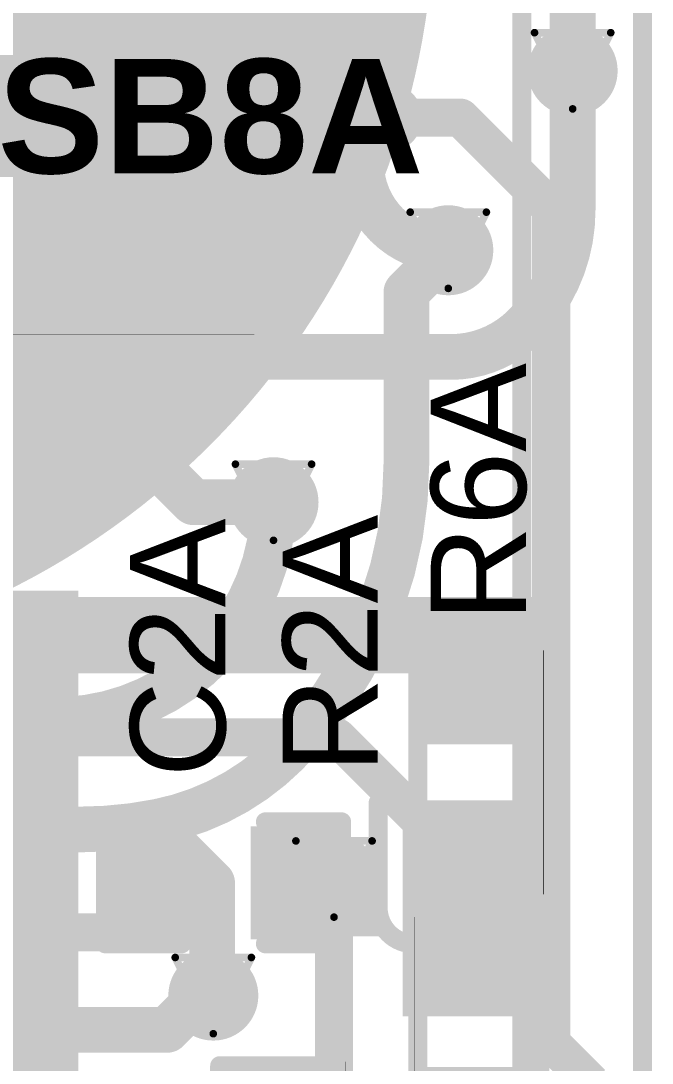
# Model space of a CAD drawing. Header units: inches. Extents: x -4.2 to 12.6, y -6.1 to 3.
# Drawn here: x -3.3711 to -3.2054, y -4.7641 to -4.4906 of the extents above; entities that cross this region are included whole.
import ezdxf

# ---------------------------------------------------------------- set-up
doc = ezdxf.new("R2010")
doc.units = ezdxf.units.IN
doc.header["$MEASUREMENT"] = 0
for name, color, linetype in [('Board Outline', 216, 'Continuous'), ('Bottom Layer', 5, 'Continuous'), ('Bottom Overlay', 54, 'Continuous'), ('Bottom Paste', 16, 'Continuous'), ('Drill Drawing', 1, 'Continuous'), ('Flex_Ribbon Bottom Coverlay', 6, 'Continuous'), ('Flex_Ribbon Top Overlay', 2, 'Continuous'), ('Top Layer', 1, 'Continuous'), ('Top Paste', 8, 'Continuous'), ('Top Solder', 216, 'Continuous'), ('Via Holes', 16, 'Continuous')]:
    doc.layers.add(name, color=color, linetype=linetype)
doc.styles.add('Arial', font='', dxfattribs={"height": 0.2})
doc.styles.add('Arial_Bold', font='', dxfattribs={"height": 0.2})
doc.styles.get('Arial').set_extended_font_data('Arial')
doc.styles.get('Arial_Bold').set_extended_font_data('Arial', bold=True)

# ---------------------------------------------------------------- blocks, each defined once
blk = doc.blocks.new('_EMG________B_2')
at = {"layer": 'Bottom Layer'}
h = blk.add_hatch(color=5, dxfattribs=at)
edge = h.paths.add_edge_path()
edge.add_arc((-1.1e-06, 0.3931962), 0.1968504, 0, 360)
at = {"layer": 'Bottom Paste'}
h = blk.add_hatch(color=16, dxfattribs=at)
edge = h.paths.add_edge_path()
edge.add_arc((-1.1e-06, 0.3931962), 0.1968504, 0, 360)
at = {"layer": 'Flex_Ribbon Bottom Coverlay'}
h = blk.add_hatch(color=6, dxfattribs=at)
edge = h.paths.add_edge_path()
edge.add_arc((-1.1e-06, 0.3931962), 0.2008504, 0, 360)
h = blk.add_hatch(color=6, dxfattribs=at)
edge = h.paths.add_edge_path()
edge.add_arc((-1.1e-06, 0.3931962), 0.2008504, 0, 360)
at = {"layer": 'Bottom Overlay'}
blk.add_lwpolyline([(0.2237505, -0.4317177, 0.005, 0.005, 0), (0.2237505, 0.4317242, 0.005, 0.005, 0)], format="xyseb", dxfattribs=at)
blk = doc.blocks.new('14_TSSOP_3')
at = {"layer": 'Flex_Ribbon Top Overlay'}
blk.add_hatch(color=2, dxfattribs=at).paths.add_polyline_path([(-0.084, 0.068), (-0.073, 0.068), (-0.073, 0.086), (-0.084, 0.086)])
at = {"layer": 'Top Layer'}
for points in [[(-0.1299212, 0.08562995), (-0.0885826, 0.08562995), (-0.0885826, 0.06791345), (-0.1299212, 0.06791345)], [(0.0885827, 0.08562995), (0.1299213, 0.08562995), (0.1299213, 0.06791345), (0.0885827, 0.06791345)], [(-0.1299212, 0.06003935), (-0.0885826, 0.06003935), (-0.0885826, 0.04232285), (-0.1299212, 0.04232285)], [(0.0885827, 0.06003945), (0.1299213, 0.06003945), (0.1299213, 0.04232295), (0.0885827, 0.04232295)], [(-0.1299212, 0.03444885), (-0.0885826, 0.03444885), (-0.0885826, 0.01673235), (-0.1299212, 0.01673235)], [(0.0885827, 0.03444885), (0.1299213, 0.03444885), (0.1299213, 0.01673235), (0.0885827, 0.01673235)], [(-0.1299212, 0.00885825), (-0.0885826, 0.00885825), (-0.0885826, -0.00885825), (-0.1299212, -0.00885825)], [(0.0885827, 0.00885835), (0.1299213, 0.00885835), (0.1299213, -0.00885815), (0.0885827, -0.00885815)], [(-0.1299212, -0.01673225), (-0.0885826, -0.01673225), (-0.0885826, -0.03444875), (-0.1299212, -0.03444875)], [(0.0885827, -0.01673225), (0.1299213, -0.01673225), (0.1299213, -0.03444875), (0.0885827, -0.03444875)], [(-0.1299212, -0.04232285), (-0.0885826, -0.04232285), (-0.0885826, -0.06003935), (-0.1299212, -0.06003935)], [(0.0885827, -0.04232275), (0.1299213, -0.04232275), (0.1299213, -0.06003925), (0.0885827, -0.06003925)], [(-0.1299212, -0.06791335), (-0.0885826, -0.06791335), (-0.0885826, -0.08562985), (-0.1299212, -0.08562985)], [(0.0885827, -0.06791335), (0.1299213, -0.06791335), (0.1299213, -0.08562985), (0.0885827, -0.08562985)]]:
    blk.add_hatch(color=1, dxfattribs=at).paths.add_polyline_path(points)
at = {"layer": 'Top Paste'}
for points in [[(-0.1299212, 0.08562995), (-0.0885826, 0.08562995), (-0.0885826, 0.06791345), (-0.1299212, 0.06791345)], [(0.0885827, 0.08562995), (0.1299213, 0.08562995), (0.1299213, 0.06791345), (0.0885827, 0.06791345)], [(-0.1299212, 0.06003935), (-0.0885826, 0.06003935), (-0.0885826, 0.04232285), (-0.1299212, 0.04232285)], [(0.0885827, 0.06003945), (0.1299213, 0.06003945), (0.1299213, 0.04232295), (0.0885827, 0.04232295)], [(-0.1299212, 0.03444885), (-0.0885826, 0.03444885), (-0.0885826, 0.01673235), (-0.1299212, 0.01673235)], [(0.0885827, 0.03444885), (0.1299213, 0.03444885), (0.1299213, 0.01673235), (0.0885827, 0.01673235)], [(-0.1299212, 0.00885825), (-0.0885826, 0.00885825), (-0.0885826, -0.00885825), (-0.1299212, -0.00885825)], [(0.0885827, 0.00885835), (0.1299213, 0.00885835), (0.1299213, -0.00885815), (0.0885827, -0.00885815)], [(-0.1299212, -0.01673225), (-0.0885826, -0.01673225), (-0.0885826, -0.03444875), (-0.1299212, -0.03444875)], [(0.0885827, -0.01673225), (0.1299213, -0.01673225), (0.1299213, -0.03444875), (0.0885827, -0.03444875)], [(-0.1299212, -0.04232285), (-0.0885826, -0.04232285), (-0.0885826, -0.06003935), (-0.1299212, -0.06003935)], [(0.0885827, -0.04232275), (0.1299213, -0.04232275), (0.1299213, -0.06003925), (0.0885827, -0.06003925)], [(-0.1299212, -0.06791335), (-0.0885826, -0.06791335), (-0.0885826, -0.08562985), (-0.1299212, -0.08562985)], [(0.0885827, -0.06791335), (0.1299213, -0.06791335), (0.1299213, -0.08562985), (0.0885827, -0.08562985)]]:
    blk.add_hatch(color=8, dxfattribs=at).paths.add_polyline_path(points)
at = {"layer": 'Top Solder'}
for points in [[(-0.1339212, 0.08962995), (-0.0845826, 0.08962995), (-0.0845826, 0.06391345), (-0.1339212, 0.06391345)], [(-0.1339212, 0.08962995), (-0.0845826, 0.08962995), (-0.0845826, 0.06391345), (-0.1339212, 0.06391345)], [(0.0845827, 0.08962995), (0.1339213, 0.08962995), (0.1339213, 0.06391345), (0.0845827, 0.06391345)], [(0.0845827, 0.08962995), (0.1339213, 0.08962995), (0.1339213, 0.06391345), (0.0845827, 0.06391345)], [(-0.1339212, 0.06403935), (-0.0845826, 0.06403935), (-0.0845826, 0.03832285), (-0.1339212, 0.03832285)], [(-0.1339212, 0.06403935), (-0.0845826, 0.06403935), (-0.0845826, 0.03832285), (-0.1339212, 0.03832285)], [(0.0845827, 0.06403945), (0.1339213, 0.06403945), (0.1339213, 0.03832295), (0.0845827, 0.03832295)], [(0.0845827, 0.06403945), (0.1339213, 0.06403945), (0.1339213, 0.03832295), (0.0845827, 0.03832295)], [(-0.1339212, 0.03844885), (-0.0845826, 0.03844885), (-0.0845826, 0.01273235), (-0.1339212, 0.01273235)], [(-0.1339212, 0.03844885), (-0.0845826, 0.03844885), (-0.0845826, 0.01273235), (-0.1339212, 0.01273235)], [(0.0845827, 0.03844885), (0.1339213, 0.03844885), (0.1339213, 0.01273235), (0.0845827, 0.01273235)], [(0.0845827, 0.03844885), (0.1339213, 0.03844885), (0.1339213, 0.01273235), (0.0845827, 0.01273235)], [(-0.1339212, 0.01285825), (-0.0845826, 0.01285825), (-0.0845826, -0.01285825), (-0.1339212, -0.01285825)], [(-0.1339212, 0.01285825), (-0.0845826, 0.01285825), (-0.0845826, -0.01285825), (-0.1339212, -0.01285825)], [(0.0845827, 0.01285835), (0.1339213, 0.01285835), (0.1339213, -0.01285815), (0.0845827, -0.01285815)], [(0.0845827, 0.01285835), (0.1339213, 0.01285835), (0.1339213, -0.01285815), (0.0845827, -0.01285815)], [(-0.1339212, -0.01273225), (-0.0845826, -0.01273225), (-0.0845826, -0.03844875), (-0.1339212, -0.03844875)], [(-0.1339212, -0.01273225), (-0.0845826, -0.01273225), (-0.0845826, -0.03844875), (-0.1339212, -0.03844875)], [(0.0845827, -0.01273225), (0.1339213, -0.01273225), (0.1339213, -0.03844875), (0.0845827, -0.03844875)], [(0.0845827, -0.01273225), (0.1339213, -0.01273225), (0.1339213, -0.03844875), (0.0845827, -0.03844875)], [(-0.1339212, -0.03832285), (-0.0845826, -0.03832285), (-0.0845826, -0.06403935), (-0.1339212, -0.06403935)], [(-0.1339212, -0.03832285), (-0.0845826, -0.03832285), (-0.0845826, -0.06403935), (-0.1339212, -0.06403935)], [(0.0845827, -0.03832275), (0.1339213, -0.03832275), (0.1339213, -0.06403925), (0.0845827, -0.06403925)], [(0.0845827, -0.03832275), (0.1339213, -0.03832275), (0.1339213, -0.06403925), (0.0845827, -0.06403925)], [(-0.1339212, -0.06391335), (-0.0845826, -0.06391335), (-0.0845826, -0.08962985), (-0.1339212, -0.08962985)], [(-0.1339212, -0.06391335), (-0.0845826, -0.06391335), (-0.0845826, -0.08962985), (-0.1339212, -0.08962985)], [(0.0845827, -0.06391335), (0.1339213, -0.06391335), (0.1339213, -0.08962985), (0.0845827, -0.08962985)], [(0.0845827, -0.06391335), (0.1339213, -0.06391335), (0.1339213, -0.08962985), (0.0845827, -0.08962985)]]:
    blk.add_hatch(color=216, dxfattribs=at).paths.add_polyline_path(points)
at = {"layer": 'Flex_Ribbon Top Overlay'}
for points in [[(0.0900001, 0.1, 0.005, 0.005, 0), (-0.09, 0.1, 0.005, 0.005, 0)], [(-0.09, 0.1, 0.005, 0.005, 0), (-0.09, 0.092, 0.005, 0.005, 0)], [(0.0900001, 0.1, 0.005, 0.005, 0), (0.0900001, 0.092, 0.005, 0.005, 0)], [(-0.136, 0.077, 0.007874, 0.007874, 0), (-0.141, 0.082, 0.007874, 0.007874, 0)], [(-0.141, 0.082, 0.007874, 0.007874, 0), (-0.141, 0.072, 0.007874, 0.007874, 0)], [(-0.136, 0.077, 0.007874, 0.007874, 0), (-0.141, 0.072, 0.007874, 0.007874, 0)], [(-0.09, -0.0919999, 0.005, 0.005, 0), (-0.09, -0.0999999, 0.005, 0.005, 0)], [(0.0900001, -0.0919999, 0.005, 0.005, 0), (0.0900001, -0.0999999, 0.005, 0.005, 0)], [(0.0900001, -0.0999999, 0.005, 0.005, 0), (-0.09, -0.0999999, 0.005, 0.005, 0)]]:
    blk.add_lwpolyline(points, format="xyseb", dxfattribs=at)
for points in [[(-0.09125, 0.1, 0.0025, 0.0025, 1), (-0.08875, 0.1, 0.0025, 0.0025, 1)], [(-0.09125, 0.1, 0.0025, 0.0025, 1), (-0.08875, 0.1, 0.0025, 0.0025, 1)], [(0.0887501, 0.1, 0.0025, 0.0025, 1), (0.0912501, 0.1, 0.0025, 0.0025, 1)], [(0.0887501, 0.1, 0.0025, 0.0025, 1), (0.0912501, 0.1, 0.0025, 0.0025, 1)], [(-0.09125, 0.092, 0.0025, 0.0025, 1), (-0.08875, 0.092, 0.0025, 0.0025, 1)], [(0.0887501, 0.092, 0.0025, 0.0025, 1), (0.0912501, 0.092, 0.0025, 0.0025, 1)], [(-0.1429685, 0.082, 0.003937, 0.003937, 1), (-0.1390315, 0.082, 0.003937, 0.003937, 1)], [(-0.1429685, 0.082, 0.003937, 0.003937, 1), (-0.1390315, 0.082, 0.003937, 0.003937, 1)], [(-0.1379685, 0.077, 0.003937, 0.003937, 1), (-0.1340315, 0.077, 0.003937, 0.003937, 1)], [(-0.1379685, 0.077, 0.003937, 0.003937, 1), (-0.1340315, 0.077, 0.003937, 0.003937, 1)], [(-0.1429685, 0.072, 0.003937, 0.003937, 1), (-0.1390315, 0.072, 0.003937, 0.003937, 1)], [(-0.1429685, 0.072, 0.003937, 0.003937, 1), (-0.1390315, 0.072, 0.003937, 0.003937, 1)], [(-0.09125, -0.0919999, 0.0025, 0.0025, 1), (-0.08875, -0.0919999, 0.0025, 0.0025, 1)], [(0.0887501, -0.0919999, 0.0025, 0.0025, 1), (0.0912501, -0.0919999, 0.0025, 0.0025, 1)], [(-0.09125, -0.0999999, 0.0025, 0.0025, 1), (-0.08875, -0.0999999, 0.0025, 0.0025, 1)], [(-0.09125, -0.0999999, 0.0025, 0.0025, 1), (-0.08875, -0.0999999, 0.0025, 0.0025, 1)], [(0.0887501, -0.0999999, 0.0025, 0.0025, 1), (0.0912501, -0.0999999, 0.0025, 0.0025, 1)], [(0.0887501, -0.0999999, 0.0025, 0.0025, 1), (0.0912501, -0.0999999, 0.0025, 0.0025, 1)]]:
    blk.add_lwpolyline(points, format="xyseb", close=True, dxfattribs=at)
blk = doc.blocks.new('S______B______0402_5')
at = {"layer": 'Top Layer'}
for points in [[(-0.0275, -0.0125), (-0.0275, 0.0125), (-0.009499999999999998, 0.0125), (-0.009500000000000001, -0.0125)], [(0.009499999999999998, -0.0125), (0.009500000000000001, 0.0125), (0.0275, 0.0125), (0.0275, -0.0125)]]:
    blk.add_hatch(color=1, dxfattribs=at).paths.add_polyline_path(points)
at = {"layer": 'Top Paste'}
for points in [[(-0.0275, -0.0125), (-0.0275, 0.0125), (-0.009499999999999998, 0.0125), (-0.009500000000000001, -0.0125)], [(0.009499999999999998, -0.0125), (0.009500000000000001, 0.0125), (0.0275, 0.0125), (0.0275, -0.0125)]]:
    blk.add_hatch(color=8, dxfattribs=at).paths.add_polyline_path(points)
at = {"layer": 'Top Solder'}
for points in [[(-0.0296654, -0.0146654), (-0.0296654, 0.0146654), (-0.007334599999999998, 0.0146654), (-0.007334600000000002, -0.0146654)], [(-0.0296654, -0.0146654), (-0.0296654, 0.0146654), (-0.007334599999999998, 0.0146654), (-0.007334600000000002, -0.0146654)], [(0.007334599999999998, -0.0146654), (0.007334600000000002, 0.0146654), (0.0296654, 0.0146654), (0.0296654, -0.0146654)], [(0.007334599999999998, -0.0146654), (0.007334600000000002, 0.0146654), (0.0296654, 0.0146654), (0.0296654, -0.0146654)]]:
    blk.add_hatch(color=216, dxfattribs=at).paths.add_polyline_path(points)
at = {"layer": 'Flex_Ribbon Top Overlay'}
for points in [[(-0.031, 0.016, 0.005, 0.005, 0), (0.031, 0.016, 0.005, 0.005, 0)], [(-0.031, -0.016, 0.005, 0.005, 0), (-0.031, 0.016, 0.005, 0.005, 0)], [(0.031, -0.016, 0.005, 0.005, 0), (0.031, 0.016, 0.005, 0.005, 0)], [(-0.031, -0.016, 0.005, 0.005, 0), (0.031, -0.016, 0.005, 0.005, 0)], [(-0.032, -0.017, 0.000127, 0.000127, 0), (0.032, -0.017, 0.000127, 0.000127, 0)]]:
    blk.add_lwpolyline(points, format="xyseb", dxfattribs=at)
for points in [[(-0.03225, 0.016, 0.0025, 0.0025, 1), (-0.02975, 0.016, 0.0025, 0.0025, 1)], [(-0.03225, 0.016, 0.0025, 0.0025, 1), (-0.02975, 0.016, 0.0025, 0.0025, 1)], [(0.02975, 0.016, 0.0025, 0.0025, 1), (0.03225, 0.016, 0.0025, 0.0025, 1)], [(0.02975, 0.016, 0.0025, 0.0025, 1), (0.03225, 0.016, 0.0025, 0.0025, 1)], [(-0.03225, -0.016, 0.0025, 0.0025, 1), (-0.02975, -0.016, 0.0025, 0.0025, 1)], [(-0.03225, -0.016, 0.0025, 0.0025, 1), (-0.02975, -0.016, 0.0025, 0.0025, 1)], [(0.02975, -0.016, 0.0025, 0.0025, 1), (0.03225, -0.016, 0.0025, 0.0025, 1)], [(0.02975, -0.016, 0.0025, 0.0025, 1), (0.03225, -0.016, 0.0025, 0.0025, 1)], [(-0.0320317, -0.017, 6.35e-05, 6.35e-05, 1), (-0.0319683, -0.017, 6.35e-05, 6.35e-05, 1)], [(0.0319683, -0.017, 6.35e-05, 6.35e-05, 1), (0.0320317, -0.017, 6.35e-05, 6.35e-05, 1)]]:
    blk.add_lwpolyline(points, format="xyseb", close=True, dxfattribs=at)
blk = doc.blocks.new('R___0402_18')
at = {"layer": 'Top Layer'}
for points in [[(-0.0275, -0.0125), (-0.0275, 0.0125), (-0.009499999999999998, 0.0125), (-0.009500000000000001, -0.0125)], [(0.009499999999999998, -0.0125), (0.009500000000000001, 0.0125), (0.0275, 0.0125), (0.0275, -0.0125)]]:
    blk.add_hatch(color=1, dxfattribs=at).paths.add_polyline_path(points)
at = {"layer": 'Top Paste'}
for points in [[(-0.0275, -0.0125), (-0.0275, 0.0125), (-0.009499999999999998, 0.0125), (-0.009500000000000001, -0.0125)], [(0.009499999999999998, -0.0125), (0.009500000000000001, 0.0125), (0.0275, 0.0125), (0.0275, -0.0125)]]:
    blk.add_hatch(color=8, dxfattribs=at).paths.add_polyline_path(points)
at = {"layer": 'Top Solder'}
for points in [[(-0.0296654, -0.0146654), (-0.0296654, 0.0146654), (-0.007334599999999998, 0.0146654), (-0.007334600000000002, -0.0146654)], [(-0.0296654, -0.0146654), (-0.0296654, 0.0146654), (-0.007334599999999998, 0.0146654), (-0.007334600000000002, -0.0146654)], [(0.007334599999999998, -0.0146654), (0.007334600000000002, 0.0146654), (0.0296654, 0.0146654), (0.0296654, -0.0146654)], [(0.007334599999999998, -0.0146654), (0.007334600000000002, 0.0146654), (0.0296654, 0.0146654), (0.0296654, -0.0146654)]]:
    blk.add_hatch(color=216, dxfattribs=at).paths.add_polyline_path(points)
at = {"layer": 'Flex_Ribbon Top Overlay'}
for points in [[(-0.031, 0.016, 0.005, 0.005, 0), (0.031, 0.016, 0.005, 0.005, 0)], [(-0.031, 0.016, 0.005, 0.005, 0), (-0.031, -0.016, 0.005, 0.005, 0)], [(0.031, 0.016, 0.005, 0.005, 0), (0.031, -0.016, 0.005, 0.005, 0)], [(-0.031, -0.016, 0.005, 0.005, 0), (0.031, -0.016, 0.005, 0.005, 0)], [(-0.032, -0.017, 0.000127, 0.000127, 0), (0.032, -0.017, 0.000127, 0.000127, 0)]]:
    blk.add_lwpolyline(points, format="xyseb", dxfattribs=at)
for points in [[(-0.03225, 0.016, 0.0025, 0.0025, 1), (-0.02975, 0.016, 0.0025, 0.0025, 1)], [(-0.03225, 0.016, 0.0025, 0.0025, 1), (-0.02975, 0.016, 0.0025, 0.0025, 1)], [(0.02975, 0.016, 0.0025, 0.0025, 1), (0.03225, 0.016, 0.0025, 0.0025, 1)], [(0.02975, 0.016, 0.0025, 0.0025, 1), (0.03225, 0.016, 0.0025, 0.0025, 1)], [(-0.03225, -0.016, 0.0025, 0.0025, 1), (-0.02975, -0.016, 0.0025, 0.0025, 1)], [(-0.03225, -0.016, 0.0025, 0.0025, 1), (-0.02975, -0.016, 0.0025, 0.0025, 1)], [(0.02975, -0.016, 0.0025, 0.0025, 1), (0.03225, -0.016, 0.0025, 0.0025, 1)], [(0.02975, -0.016, 0.0025, 0.0025, 1), (0.03225, -0.016, 0.0025, 0.0025, 1)], [(-0.0320317, -0.017, 6.35e-05, 6.35e-05, 1), (-0.0319683, -0.017, 6.35e-05, 6.35e-05, 1)], [(0.0319683, -0.017, 6.35e-05, 6.35e-05, 1), (0.0320317, -0.017, 6.35e-05, 6.35e-05, 1)]]:
    blk.add_lwpolyline(points, format="xyseb", close=True, dxfattribs=at)
blk = doc.blocks.new('R___0402_21')
at = {"layer": 'Top Layer'}
for points in [[(-0.0275, -0.0125), (-0.0275, 0.0125), (-0.009499999999999998, 0.0125), (-0.009500000000000001, -0.0125)], [(0.009499999999999998, -0.0125), (0.009500000000000001, 0.0125), (0.0275, 0.0125), (0.0275, -0.0125)]]:
    blk.add_hatch(color=1, dxfattribs=at).paths.add_polyline_path(points)
at = {"layer": 'Top Paste'}
for points in [[(-0.0275, -0.0125), (-0.0275, 0.0125), (-0.009499999999999998, 0.0125), (-0.009500000000000001, -0.0125)], [(0.009499999999999998, -0.0125), (0.009500000000000001, 0.0125), (0.0275, 0.0125), (0.0275, -0.0125)]]:
    blk.add_hatch(color=8, dxfattribs=at).paths.add_polyline_path(points)
at = {"layer": 'Top Solder'}
for points in [[(-0.0296654, -0.0146654), (-0.0296654, 0.0146654), (-0.007334599999999998, 0.0146654), (-0.007334600000000002, -0.0146654)], [(-0.0296654, -0.0146654), (-0.0296654, 0.0146654), (-0.007334599999999998, 0.0146654), (-0.007334600000000002, -0.0146654)], [(0.007334599999999998, -0.0146654), (0.007334600000000002, 0.0146654), (0.0296654, 0.0146654), (0.0296654, -0.0146654)], [(0.007334599999999998, -0.0146654), (0.007334600000000002, 0.0146654), (0.0296654, 0.0146654), (0.0296654, -0.0146654)]]:
    blk.add_hatch(color=216, dxfattribs=at).paths.add_polyline_path(points)
at = {"layer": 'Flex_Ribbon Top Overlay'}
for points in [[(-0.031, 0.016, 0.005, 0.005, 0), (0.031, 0.016, 0.005, 0.005, 0)], [(-0.031, 0.016, 0.005, 0.005, 0), (-0.031, -0.016, 0.005, 0.005, 0)], [(0.031, 0.016, 0.005, 0.005, 0), (0.031, -0.016, 0.005, 0.005, 0)], [(-0.031, -0.016, 0.005, 0.005, 0), (0.031, -0.016, 0.005, 0.005, 0)], [(-0.032, -0.017, 0.000127, 0.000127, 0), (0.032, -0.017, 0.000127, 0.000127, 0)]]:
    blk.add_lwpolyline(points, format="xyseb", dxfattribs=at)
for points in [[(-0.03225, 0.016, 0.0025, 0.0025, 1), (-0.02975, 0.016, 0.0025, 0.0025, 1)], [(-0.03225, 0.016, 0.0025, 0.0025, 1), (-0.02975, 0.016, 0.0025, 0.0025, 1)], [(0.02975, 0.016, 0.0025, 0.0025, 1), (0.03225, 0.016, 0.0025, 0.0025, 1)], [(0.02975, 0.016, 0.0025, 0.0025, 1), (0.03225, 0.016, 0.0025, 0.0025, 1)], [(-0.03225, -0.016, 0.0025, 0.0025, 1), (-0.02975, -0.016, 0.0025, 0.0025, 1)], [(-0.03225, -0.016, 0.0025, 0.0025, 1), (-0.02975, -0.016, 0.0025, 0.0025, 1)], [(0.02975, -0.016, 0.0025, 0.0025, 1), (0.03225, -0.016, 0.0025, 0.0025, 1)], [(0.02975, -0.016, 0.0025, 0.0025, 1), (0.03225, -0.016, 0.0025, 0.0025, 1)], [(-0.0320317, -0.017, 6.35e-05, 6.35e-05, 1), (-0.0319683, -0.017, 6.35e-05, 6.35e-05, 1)], [(0.0319683, -0.017, 6.35e-05, 6.35e-05, 1), (0.0320317, -0.017, 6.35e-05, 6.35e-05, 1)]]:
    blk.add_lwpolyline(points, format="xyseb", close=True, dxfattribs=at)
blk = doc.blocks.new('R___0402_22')
at = {"layer": 'Top Layer'}
for points in [[(-0.0275, -0.0125), (-0.0275, 0.0125), (-0.009500000000000003, 0.0125), (-0.009499999999999996, -0.0125)], [(0.009500000000000003, -0.0125), (0.009499999999999996, 0.0125), (0.0275, 0.0125), (0.0275, -0.0125)]]:
    blk.add_hatch(color=1, dxfattribs=at).paths.add_polyline_path(points)
at = {"layer": 'Top Paste'}
for points in [[(-0.0275, -0.0125), (-0.0275, 0.0125), (-0.009500000000000003, 0.0125), (-0.009499999999999996, -0.0125)], [(0.009500000000000003, -0.0125), (0.009499999999999996, 0.0125), (0.0275, 0.0125), (0.0275, -0.0125)]]:
    blk.add_hatch(color=8, dxfattribs=at).paths.add_polyline_path(points)
at = {"layer": 'Top Solder'}
for points in [[(-0.0296654, -0.0146654), (-0.0296654, 0.0146654), (-0.007334600000000003, 0.0146654), (-0.007334599999999997, -0.0146654)], [(-0.0296654, -0.0146654), (-0.0296654, 0.0146654), (-0.007334600000000003, 0.0146654), (-0.007334599999999997, -0.0146654)], [(0.007334600000000003, -0.0146654), (0.007334599999999997, 0.0146654), (0.0296654, 0.0146654), (0.0296654, -0.0146654)], [(0.007334600000000003, -0.0146654), (0.007334599999999997, 0.0146654), (0.0296654, 0.0146654), (0.0296654, -0.0146654)]]:
    blk.add_hatch(color=216, dxfattribs=at).paths.add_polyline_path(points)
at = {"layer": 'Flex_Ribbon Top Overlay'}
for points in [[(0.031, 0.016, 0.005, 0.005, 0), (-0.031, 0.016, 0.005, 0.005, 0)], [(-0.031, -0.016, 0.005, 0.005, 0), (-0.031, 0.016, 0.005, 0.005, 0)], [(0.031, -0.016, 0.005, 0.005, 0), (0.031, 0.016, 0.005, 0.005, 0)], [(0.031, -0.016, 0.005, 0.005, 0), (-0.031, -0.016, 0.005, 0.005, 0)], [(0.032, -0.017, 0.000127, 0.000127, 0), (-0.032, -0.017, 0.000127, 0.000127, 0)]]:
    blk.add_lwpolyline(points, format="xyseb", dxfattribs=at)
for points in [[(-0.03225, 0.016, 0.0025, 0.0025, 1), (-0.02975, 0.016, 0.0025, 0.0025, 1)], [(-0.03225, 0.016, 0.0025, 0.0025, 1), (-0.02975, 0.016, 0.0025, 0.0025, 1)], [(0.02975, 0.016, 0.0025, 0.0025, 1), (0.03225, 0.016, 0.0025, 0.0025, 1)], [(0.02975, 0.016, 0.0025, 0.0025, 1), (0.03225, 0.016, 0.0025, 0.0025, 1)], [(-0.03225, -0.016, 0.0025, 0.0025, 1), (-0.02975, -0.016, 0.0025, 0.0025, 1)], [(-0.03225, -0.016, 0.0025, 0.0025, 1), (-0.02975, -0.016, 0.0025, 0.0025, 1)], [(0.02975, -0.016, 0.0025, 0.0025, 1), (0.03225, -0.016, 0.0025, 0.0025, 1)], [(0.02975, -0.016, 0.0025, 0.0025, 1), (0.03225, -0.016, 0.0025, 0.0025, 1)], [(-0.0320317, -0.017, 6.35e-05, 6.35e-05, 1), (-0.0319683, -0.017, 6.35e-05, 6.35e-05, 1)], [(0.0319683, -0.017, 6.35e-05, 6.35e-05, 1), (0.0320317, -0.017, 6.35e-05, 6.35e-05, 1)]]:
    blk.add_lwpolyline(points, format="xyseb", close=True, dxfattribs=at)
blk = doc.blocks.new('C___0402_33')
at = {"layer": 'Top Layer'}
for points in [[(-0.0275, -0.0125), (-0.0275, 0.0125), (-0.009499999999999998, 0.0125), (-0.009500000000000001, -0.0125)], [(0.009499999999999998, -0.0125), (0.009500000000000001, 0.0125), (0.0275, 0.0125), (0.0275, -0.0125)]]:
    blk.add_hatch(color=1, dxfattribs=at).paths.add_polyline_path(points)
at = {"layer": 'Top Paste'}
for points in [[(-0.0275, -0.0125), (-0.0275, 0.0125), (-0.009499999999999998, 0.0125), (-0.009500000000000001, -0.0125)], [(0.009499999999999998, -0.0125), (0.009500000000000001, 0.0125), (0.0275, 0.0125), (0.0275, -0.0125)]]:
    blk.add_hatch(color=8, dxfattribs=at).paths.add_polyline_path(points)
at = {"layer": 'Top Solder'}
for points in [[(-0.0298622, -0.0148622), (-0.0298622, 0.0148622), (-0.007137799999999999, 0.0148622), (-0.007137800000000001, -0.0148622)], [(-0.0298622, -0.0148622), (-0.0298622, 0.0148622), (-0.007137799999999999, 0.0148622), (-0.007137800000000001, -0.0148622)], [(0.007137799999999999, -0.0148622), (0.007137800000000001, 0.0148622), (0.0298622, 0.0148622), (0.0298622, -0.0148622)], [(0.007137799999999999, -0.0148622), (0.007137800000000001, 0.0148622), (0.0298622, 0.0148622), (0.0298622, -0.0148622)]]:
    blk.add_hatch(color=216, dxfattribs=at).paths.add_polyline_path(points)
at = {"layer": 'Flex_Ribbon Top Overlay'}
for points in [[(-0.031, -0.016, 0.005, 0.005, 0), (-0.031, 0.016, 0.005, 0.005, 0)], [(-0.031, 0.016, 0.005, 0.005, 0), (-0.011, 0.016, 0.005, 0.005, 0)], [(0.011, 0.016, 0.005, 0.005, 0), (0.031, 0.016, 0.005, 0.005, 0)], [(0.031, -0.016, 0.005, 0.005, 0), (0.031, 0.016, 0.005, 0.005, 0)], [(-0.031, -0.016, 0.005, 0.005, 0), (-0.011, -0.016, 0.005, 0.005, 0)], [(0.011, -0.016, 0.005, 0.005, 0), (0.031, -0.016, 0.005, 0.005, 0)]]:
    blk.add_lwpolyline(points, format="xyseb", dxfattribs=at)
for points in [[(-0.03225, 0.016, 0.0025, 0.0025, 1), (-0.02975, 0.016, 0.0025, 0.0025, 1)], [(-0.03225, 0.016, 0.0025, 0.0025, 1), (-0.02975, 0.016, 0.0025, 0.0025, 1)], [(-0.01225, 0.016, 0.0025, 0.0025, 1), (-0.00975, 0.016, 0.0025, 0.0025, 1)], [(0.00975, 0.016, 0.0025, 0.0025, 1), (0.01225, 0.016, 0.0025, 0.0025, 1)], [(0.02975, 0.016, 0.0025, 0.0025, 1), (0.03225, 0.016, 0.0025, 0.0025, 1)], [(0.02975, 0.016, 0.0025, 0.0025, 1), (0.03225, 0.016, 0.0025, 0.0025, 1)], [(-0.03225, -0.016, 0.0025, 0.0025, 1), (-0.02975, -0.016, 0.0025, 0.0025, 1)], [(-0.03225, -0.016, 0.0025, 0.0025, 1), (-0.02975, -0.016, 0.0025, 0.0025, 1)], [(-0.01225, -0.016, 0.0025, 0.0025, 1), (-0.00975, -0.016, 0.0025, 0.0025, 1)], [(0.00975, -0.016, 0.0025, 0.0025, 1), (0.01225, -0.016, 0.0025, 0.0025, 1)], [(0.02975, -0.016, 0.0025, 0.0025, 1), (0.03225, -0.016, 0.0025, 0.0025, 1)], [(0.02975, -0.016, 0.0025, 0.0025, 1), (0.03225, -0.016, 0.0025, 0.0025, 1)]]:
    blk.add_lwpolyline(points, format="xyseb", close=True, dxfattribs=at)

msp = doc.modelspace()

# ---------------------------------------------------------------- hatches: boundary and pattern name
at = {"layer": 'Bottom Layer'}
h = msp.add_hatch(color=5, dxfattribs=at)
edge = h.paths.add_edge_path()
edge.add_arc((-3.2262606, -4.5036879), 0.011811, 0, 360)
h = msp.add_hatch(color=5, dxfattribs=at)
edge = h.paths.add_edge_path()
edge.add_arc((-3.2588926, -4.5507842), 0.011811, 0, 360)
h = msp.add_hatch(color=5, dxfattribs=at)
edge = h.paths.add_edge_path()
edge.add_arc((-3.3047651, -4.6169117), 0.011811, 0, 360)
h = msp.add_hatch(color=5, dxfattribs=at)
edge = h.paths.add_edge_path()
edge.add_arc((-3.2888926, -4.7157842), 0.011811, 0, 360)
h = msp.add_hatch(color=5, dxfattribs=at)
edge = h.paths.add_edge_path()
edge.add_arc((-3.3205653, -4.7463697), 0.011811, 0, 360)
at = {"layer": 'Top Layer'}
for points in [[(-3.3338926, -4.5847842), (-3.2998926, -4.5847842), (-3.2998926, -4.4427842), (-3.3338926, -4.4427842)], [(-3.4018926, -4.6617842), (-3.2358926, -4.6617842), (-3.2358926, -4.6417842), (-3.4018926, -4.6417842)], [(-3.2668926, -4.6797842), (-3.2358926, -4.6797842), (-3.2358926, -4.6417842), (-3.2668926, -4.6417842)], [(-3.2708926, -4.7517842), (-3.2318728, -4.7517842), (-3.2318728, -4.6957842), (-3.2708926, -4.6957842)], [(-3.3078926, -4.7307842), (-3.2768926, -4.7307842), (-3.2768926, -4.7087842), (-3.3078926, -4.7087842)]]:
    msp.add_hatch(color=1, dxfattribs=at).paths.add_polyline_path(points)
h = msp.add_hatch(color=1, dxfattribs=at)
edge = h.paths.add_edge_path()
edge.add_arc((-3.2262606, -4.5036879), 0.011811, 0, 360)
h = msp.add_hatch(color=1, dxfattribs=at)
edge = h.paths.add_edge_path()
edge.add_arc((-3.2588926, -4.5507842), 0.011811, 0, 360)
h = msp.add_hatch(color=1, dxfattribs=at)
edge = h.paths.add_edge_path()
edge.add_arc((-3.3047651, -4.6169117), 0.011811, 0, 360)
h = msp.add_hatch(color=1, dxfattribs=at)
edge = h.paths.add_edge_path()
edge.add_arc((-3.2888926, -4.7157842), 0.011811, 0, 360)
h = msp.add_hatch(color=1, dxfattribs=at)
edge = h.paths.add_edge_path()
edge.add_arc((-3.3205653, -4.7463697), 0.011811, 0, 360)
at = {"layer": 'Via Holes'}
h = msp.add_hatch(color=7, dxfattribs=at)
edge = h.paths.add_edge_path()
edge.add_arc((-3.2262606, -4.5036879), 0.0059055, 0, 360)
h = msp.add_hatch(color=7, dxfattribs=at)
edge = h.paths.add_edge_path()
edge.add_arc((-3.2588926, -4.5507842), 0.0059055, 0, 360)
h = msp.add_hatch(color=7, dxfattribs=at)
edge = h.paths.add_edge_path()
edge.add_arc((-3.3047651, -4.6169117), 0.0059055, 0, 360)
h = msp.add_hatch(color=7, dxfattribs=at)
edge = h.paths.add_edge_path()
edge.add_arc((-3.2888926, -4.7157842), 0.0059055, 0, 360)
h = msp.add_hatch(color=7, dxfattribs=at)
edge = h.paths.add_edge_path()
edge.add_arc((-3.3205653, -4.7463697), 0.0059055, 0, 360)

# ---------------------------------------------------------------- linework, layer by layer
at = {"layer": 'Board Outline'}
msp.add_lwpolyline([(-3.207894, -4.4233231, 0.005, 0.005, 0), (-3.2078926, -5.2837858, 0.005, 0.005, 0)], format="xyseb", dxfattribs=at)
msp.add_lwpolyline([(-3.207894, -4.4233231, 0.005, 0.005, 0), (-3.2078926, -5.2837858, 0.005, 0.005, 0)], format="xyseb", dxfattribs=at)
at = {"layer": 'Bottom Layer'}
for points in [[(-3.2262606, -4.5036879, 0.012, 0.012, 0), (-3.2262606, -4.4004227, 0.012, 0.012, 0)], [(-3.407261, -4.5159757, 0.018, 0.018, 0), (-3.2747022, -4.5159757, 0.018, 0.018, 0)], [(-3.2747022, -4.5159757, 0.01, 0.01, 0), (-3.2557011, -4.5159757, 0.01, 0.01, 0)], [(-3.2557011, -4.5159757, 0.01, 0.01, 0), (-3.2318926, -4.5397842, 0.01, 0.01, 0)], [(-3.2318926, -4.7587842, 0.01, 0.01, 0), (-3.2318926, -4.5397842, 0.01, 0.01, 0)], [(-3.2698926, -4.5617842, 0.012, 0.012, 0), (-3.2588926, -4.5507842, 0.012, 0.012, 0)], [(-3.2698926, -4.6067842, 0.012, 0.012, 0), (-3.2698926, -4.5617842, 0.012, 0.012, 0)], [(-3.2698927, -4.6067842, 0.012, 0.012, -0.1989125263863467), (-3.3013389, -4.682701, 0.012, 0.012, 0)], [(-3.2698927, -4.606784, 0.012, 0.012, 0), (-3.2698926, -4.6067842, 0.012, 0.012, 0)], [(-3.3047652, -4.6169118, 0.012, 0.012, -0.4270878916313132), (-3.3643795, -4.6739731, 0.012, 0.012, 0)], [(-3.4278927, -4.6739732, 0.012, 0.012, 0), (-3.3643795, -4.6739732, 0.012, 0.012, 0)], [(-3.301339, -4.6827009, 0.012, 0.012, -0.148564960921122), (-3.3351774, -4.7007687, 0.012, 0.012, 0)], [(-3.3351772, -4.7007689, 0.012, 0.012, -0.04890308047018044), (-3.3557328, -4.7027842, 0.012, 0.012, 0)], [(-3.4358925, -4.7027842, 0.012, 0.012, 0), (-3.3579329, -4.7027842, 0.012, 0.012, 0)], [(-3.3347499, -4.7029269, 0.012, 0.012, 0), (-3.3208756, -4.7168012, 0.012, 0.012, 0)], [(-3.3208756, -4.7460594, 0.012, 0.012, 0), (-3.3208756, -4.7168012, 0.012, 0.012, 0)], [(-3.2888926, -4.7717842, 0.01, 0.01, 0), (-3.2888926, -4.7157842, 0.01, 0.01, 0)], [(-3.3208756, -4.7460594, 0.012, 0.012, 0), (-3.3205653, -4.7463697, 0.012, 0.012, 0)], [(-3.2318926, -4.7587842, 0.01, 0.01, 0), (-3.2212579, -4.7694189, 0.01, 0.01, 0)]]:
    msp.add_lwpolyline(points, format="xyseb", dxfattribs=at)
for points in [[(-3.2292606, -4.5036879, 0.006, 0.006, 1), (-3.2232606, -4.5036879, 0.006, 0.006, 1)], [(-3.2792022, -4.5159757, 0.009, 0.009, 1), (-3.2702022, -4.5159757, 0.009, 0.009, 1)], [(-3.2772022, -4.5159757, 0.005, 0.005, 1), (-3.2722022, -4.5159757, 0.005, 0.005, 1)], [(-3.2582011, -4.5159757, 0.005, 0.005, 1), (-3.2532011, -4.5159757, 0.005, 0.005, 1)], [(-3.2582011, -4.5159757, 0.005, 0.005, 1), (-3.2532011, -4.5159757, 0.005, 0.005, 1)], [(-3.2343926, -4.5397842, 0.005, 0.005, 1), (-3.2293926, -4.5397842, 0.005, 0.005, 1)], [(-3.2343926, -4.5397842, 0.005, 0.005, 1), (-3.2293926, -4.5397842, 0.005, 0.005, 1)], [(-3.2618926, -4.5507842, 0.006, 0.006, 1), (-3.2558926, -4.5507842, 0.006, 0.006, 1)], [(-3.2728926, -4.5617842, 0.006, 0.006, 1), (-3.2668926, -4.5617842, 0.006, 0.006, 1)], [(-3.2728926, -4.5617842, 0.006, 0.006, 1), (-3.2668926, -4.5617842, 0.006, 0.006, 1)], [(-3.2728927, -4.606784, 0.006, 0.006, 1), (-3.2668927, -4.606784, 0.006, 0.006, 1)], [(-3.2728927, -4.6067842, 0.006, 0.006, 1), (-3.2668927, -4.6067842, 0.006, 0.006, 1)], [(-3.2728926, -4.6067842, 0.006, 0.006, 1), (-3.2668926, -4.6067842, 0.006, 0.006, 1)], [(-3.2728926, -4.6067842, 0.006, 0.006, 1), (-3.2668926, -4.6067842, 0.006, 0.006, 1)], [(-3.3077652, -4.6169118, 0.006, 0.006, 1), (-3.3017652, -4.6169118, 0.006, 0.006, 1)], [(-3.3673795, -4.6739731, 0.006, 0.006, 1), (-3.3613795, -4.6739731, 0.006, 0.006, 1)], [(-3.3673795, -4.6739732, 0.006, 0.006, 1), (-3.3613795, -4.6739732, 0.006, 0.006, 1)], [(-3.304339, -4.6827009, 0.006, 0.006, 1), (-3.298339, -4.6827009, 0.006, 0.006, 1)], [(-3.3043389, -4.682701, 0.006, 0.006, 1), (-3.2983389, -4.682701, 0.006, 0.006, 1)], [(-3.3381774, -4.7007687, 0.006, 0.006, 1), (-3.3321774, -4.7007687, 0.006, 0.006, 1)], [(-3.3381772, -4.7007689, 0.006, 0.006, 1), (-3.3321772, -4.7007689, 0.006, 0.006, 1)], [(-3.3609329, -4.7027842, 0.006, 0.006, 1), (-3.3549329, -4.7027842, 0.006, 0.006, 1)], [(-3.3587328, -4.7027842, 0.006, 0.006, 1), (-3.3527328, -4.7027842, 0.006, 0.006, 1)], [(-3.3377499, -4.7029269, 0.006, 0.006, 1), (-3.3317499, -4.7029269, 0.006, 0.006, 1)], [(-3.3238756, -4.7168012, 0.006, 0.006, 1), (-3.3178756, -4.7168012, 0.006, 0.006, 1)], [(-3.3238756, -4.7168012, 0.006, 0.006, 1), (-3.3178756, -4.7168012, 0.006, 0.006, 1)], [(-3.2913926, -4.7157842, 0.005, 0.005, 1), (-3.2863926, -4.7157842, 0.005, 0.005, 1)], [(-3.3238756, -4.7460594, 0.006, 0.006, 1), (-3.3178756, -4.7460594, 0.006, 0.006, 1)], [(-3.3238756, -4.7460594, 0.006, 0.006, 1), (-3.3178756, -4.7460594, 0.006, 0.006, 1)], [(-3.3235653, -4.7463697, 0.006, 0.006, 1), (-3.3175653, -4.7463697, 0.006, 0.006, 1)], [(-3.2343926, -4.7587842, 0.005, 0.005, 1), (-3.2293926, -4.7587842, 0.005, 0.005, 1)], [(-3.2343926, -4.7587842, 0.005, 0.005, 1), (-3.2293926, -4.7587842, 0.005, 0.005, 1)]]:
    msp.add_lwpolyline(points, format="xyseb", close=True, dxfattribs=at)
at = {"layer": 'Drill Drawing'}
for points in [[(-3.2362606, -4.4936879, 0.002, 0.002, 0), (-3.2162606, -4.4936879, 0.002, 0.002, 0)], [(-3.2362606, -4.4936879, 0.002, 0.002, 0), (-3.2262606, -4.5136879, 0.002, 0.002, 0)], [(-3.2262606, -4.5136879, 0.002, 0.002, 0), (-3.2162606, -4.4936879, 0.002, 0.002, 0)], [(-3.2688926, -4.5407842, 0.002, 0.002, 0), (-3.2488926, -4.5407842, 0.002, 0.002, 0)], [(-3.2688926, -4.5407842, 0.002, 0.002, 0), (-3.2588926, -4.5607842, 0.002, 0.002, 0)], [(-3.2588926, -4.5607842, 0.002, 0.002, 0), (-3.2488926, -4.5407842, 0.002, 0.002, 0)], [(-3.3147651, -4.6069117, 0.002, 0.002, 0), (-3.2947651, -4.6069117, 0.002, 0.002, 0)], [(-3.3147651, -4.6069117, 0.002, 0.002, 0), (-3.3047651, -4.6269117, 0.002, 0.002, 0)], [(-3.3047651, -4.6269117, 0.002, 0.002, 0), (-3.2947651, -4.6069117, 0.002, 0.002, 0)], [(-3.2988926, -4.7057842, 0.002, 0.002, 0), (-3.2788926, -4.7057842, 0.002, 0.002, 0)], [(-3.2988926, -4.7057842, 0.002, 0.002, 0), (-3.2888926, -4.7257842, 0.002, 0.002, 0)], [(-3.2888926, -4.7257842, 0.002, 0.002, 0), (-3.2788926, -4.7057842, 0.002, 0.002, 0)], [(-3.3305653, -4.7363697, 0.002, 0.002, 0), (-3.3105653, -4.7363697, 0.002, 0.002, 0)], [(-3.3305653, -4.7363697, 0.002, 0.002, 0), (-3.3205653, -4.7563697, 0.002, 0.002, 0)], [(-3.3205653, -4.7563697, 0.002, 0.002, 0), (-3.3105653, -4.7363697, 0.002, 0.002, 0)]]:
    msp.add_lwpolyline(points, format="xyseb", dxfattribs=at)
for points in [[(-3.2367606, -4.4936879, 0.001, 0.001, 1), (-3.2357606, -4.4936879, 0.001, 0.001, 1)], [(-3.2367606, -4.4936879, 0.001, 0.001, 1), (-3.2357606, -4.4936879, 0.001, 0.001, 1)], [(-3.2167606, -4.4936879, 0.001, 0.001, 1), (-3.2157606, -4.4936879, 0.001, 0.001, 1)], [(-3.2167606, -4.4936879, 0.001, 0.001, 1), (-3.2157606, -4.4936879, 0.001, 0.001, 1)], [(-3.2267606, -4.5136879, 0.001, 0.001, 1), (-3.2257606, -4.5136879, 0.001, 0.001, 1)], [(-3.2267606, -4.5136879, 0.001, 0.001, 1), (-3.2257606, -4.5136879, 0.001, 0.001, 1)], [(-3.2693926, -4.5407842, 0.001, 0.001, 1), (-3.2683926, -4.5407842, 0.001, 0.001, 1)], [(-3.2693926, -4.5407842, 0.001, 0.001, 1), (-3.2683926, -4.5407842, 0.001, 0.001, 1)], [(-3.2493926, -4.5407842, 0.001, 0.001, 1), (-3.2483926, -4.5407842, 0.001, 0.001, 1)], [(-3.2493926, -4.5407842, 0.001, 0.001, 1), (-3.2483926, -4.5407842, 0.001, 0.001, 1)], [(-3.2593926, -4.5607842, 0.001, 0.001, 1), (-3.2583926, -4.5607842, 0.001, 0.001, 1)], [(-3.2593926, -4.5607842, 0.001, 0.001, 1), (-3.2583926, -4.5607842, 0.001, 0.001, 1)], [(-3.3152651, -4.6069117, 0.001, 0.001, 1), (-3.3142651, -4.6069117, 0.001, 0.001, 1)], [(-3.3152651, -4.6069117, 0.001, 0.001, 1), (-3.3142651, -4.6069117, 0.001, 0.001, 1)], [(-3.2952651, -4.6069117, 0.001, 0.001, 1), (-3.2942651, -4.6069117, 0.001, 0.001, 1)], [(-3.2952651, -4.6069117, 0.001, 0.001, 1), (-3.2942651, -4.6069117, 0.001, 0.001, 1)], [(-3.3052651, -4.6269117, 0.001, 0.001, 1), (-3.3042651, -4.6269117, 0.001, 0.001, 1)], [(-3.3052651, -4.6269117, 0.001, 0.001, 1), (-3.3042651, -4.6269117, 0.001, 0.001, 1)], [(-3.2993926, -4.7057842, 0.001, 0.001, 1), (-3.2983926, -4.7057842, 0.001, 0.001, 1)], [(-3.2993926, -4.7057842, 0.001, 0.001, 1), (-3.2983926, -4.7057842, 0.001, 0.001, 1)], [(-3.2793926, -4.7057842, 0.001, 0.001, 1), (-3.2783926, -4.7057842, 0.001, 0.001, 1)], [(-3.2793926, -4.7057842, 0.001, 0.001, 1), (-3.2783926, -4.7057842, 0.001, 0.001, 1)], [(-3.2893926, -4.7257842, 0.001, 0.001, 1), (-3.2883926, -4.7257842, 0.001, 0.001, 1)], [(-3.2893926, -4.7257842, 0.001, 0.001, 1), (-3.2883926, -4.7257842, 0.001, 0.001, 1)], [(-3.3310653, -4.7363697, 0.001, 0.001, 1), (-3.3300653, -4.7363697, 0.001, 0.001, 1)], [(-3.3310653, -4.7363697, 0.001, 0.001, 1), (-3.3300653, -4.7363697, 0.001, 0.001, 1)], [(-3.3110653, -4.7363697, 0.001, 0.001, 1), (-3.3100653, -4.7363697, 0.001, 0.001, 1)], [(-3.3110653, -4.7363697, 0.001, 0.001, 1), (-3.3100653, -4.7363697, 0.001, 0.001, 1)], [(-3.3210653, -4.7563697, 0.001, 0.001, 1), (-3.3200653, -4.7563697, 0.001, 0.001, 1)], [(-3.3210653, -4.7563697, 0.001, 0.001, 1), (-3.3200653, -4.7563697, 0.001, 0.001, 1)]]:
    msp.add_lwpolyline(points, format="xyseb", close=True, dxfattribs=at)
at = {"layer": 'Flex_Ribbon Top Overlay'}
for points in [[(-3.2773002, -4.7233566, 0.005, 0.005, 0), (-3.2773002, -4.6957711, 0.005, 0.005, 0)], [(-3.2678726, -4.7327842, 0.005, 0.005, -0.4142135623730951), (-3.2773002, -4.7233566, 0.005, 0.005, 0)]]:
    msp.add_lwpolyline(points, format="xyseb", dxfattribs=at)
for points in [[(-3.2785502, -4.6957711, 0.0025, 0.0025, 1), (-3.2760502, -4.6957711, 0.0025, 0.0025, 1)], [(-3.2785502, -4.7233566, 0.0025, 0.0025, 1), (-3.2760502, -4.7233566, 0.0025, 0.0025, 1)], [(-3.2785502, -4.7233566, 0.0025, 0.0025, 1), (-3.2760502, -4.7233566, 0.0025, 0.0025, 1)], [(-3.2691226, -4.7327842, 0.0025, 0.0025, 1), (-3.2666226, -4.7327842, 0.0025, 0.0025, 1)]]:
    msp.add_lwpolyline(points, format="xyseb", close=True, dxfattribs=at)
at = {"layer": 'Top Layer'}
for points in [[(-3.2817556, -4.5279212, 0.012, 0.012, 0), (-3.2817556, -4.4459157, 0.012, 0.012, 0)], [(-3.2262606, -4.5402879, 0.012, 0.012, 0), (-3.2262606, -4.5036879, 0.012, 0.012, 0)], [(-3.3258926, -4.5277842, 0.015, 0.015, 0), (-3.3233926, -4.5302842, 0.015, 0.015, 0)], [(-3.3233926, -4.5302842, 0.015, 0.015, 0), (-3.3168926, -4.5367842, 0.015, 0.015, 0)], [(-3.2588926, -4.5507842, 0.012, 0.012, -0.4142135623730951), (-3.2817556, -4.5279212, 0.012, 0.012, 0)], [(-3.3233926, -4.5557842, 0.01, 0.01, 0), (-3.3233926, -4.5302842, 0.01, 0.01, 0)], [(-3.2262606, -4.5402879, 0.012, 0.012, -0.198912367379658), (-3.2388926, -4.5707842, 0.012, 0.012, 0)], [(-3.3603926, -4.5822842, 0.012, 0.012, 0), (-3.3603926, -4.5557842, 0.012, 0.012, 0)], [(-3.3233926, -4.5703345, 0.012, 0.012, 0), (-3.3233926, -4.5557842, 0.012, 0.012, 0)], [(-3.3198926, -4.5787842, 0.012, 0.012, -0.1989119397549555), (-3.3233926, -4.5703345, 0.012, 0.012, 0)], [(-3.2388926, -4.5707842, 0.012, 0.012, -0.198912367379658), (-3.2582063, -4.5787842, 0.012, 0.012, 0)], [(-3.3198926, -4.5787842, 0.012, 0.012, 0), (-3.2582063, -4.5787842, 0.012, 0.012, 0)], [(-3.3603926, -4.5822842, 0.012, 0.012, 0), (-3.3257651, -4.6169117, 0.012, 0.012, 0)], [(-3.3257651, -4.6169117, 0.012, 0.012, 0), (-3.3047651, -4.6169117, 0.012, 0.012, 0)], [(-3.3806209, -4.6786031, 0.01, 0.01, 0), (-3.2880737, -4.6786031, 0.01, 0.01, 0)], [(-3.2880737, -4.6786031, 0.01, 0.01, 0), (-3.2658927, -4.7007841, 0.01, 0.01, 0)], [(-3.2658927, -4.7007842, 0.01, 0.01, 0), (-3.2658927, -4.7007841, 0.01, 0.01, 0)], [(-3.2658927, -4.7007842, 0.01, 0.01, 0), (-3.2603927, -4.7062842, 0.01, 0.01, 0)], [(-3.2603927, -4.7062842, 0.01, 0.01, 0), (-3.2508727, -4.7062842, 0.01, 0.01, 0)], [(-3.3458926, -4.7297842, 0.01, 0.01, 0), (-3.3398926, -4.7237842, 0.01, 0.01, 0)], [(-3.3398926, -4.7237842, 0.01, 0.01, 0), (-3.3383926, -4.7237842, 0.01, 0.01, 0)], [(-3.3806209, -4.7297842, 0.01, 0.01, 0), (-3.3458926, -4.7297842, 0.01, 0.01, 0)], [(-3.3327153, -4.7553748, 0.012, 0.012, 0), (-3.3237102, -4.7463697, 0.012, 0.012, 0)], [(-3.3237102, -4.7463697, 0.012, 0.012, 0), (-3.3205653, -4.7463697, 0.012, 0.012, 0)], [(-3.3796366, -4.7553748, 0.012, 0.012, 0), (-3.3327153, -4.7553748, 0.012, 0.012, 0)]]:
    msp.add_lwpolyline(points, format="xyseb", dxfattribs=at)
for points in [[(-3.2292606, -4.5036879, 0.006, 0.006, 1), (-3.2232606, -4.5036879, 0.006, 0.006, 1)], [(-3.3296426, -4.5277842, 0.0075, 0.0075, 1), (-3.3221426, -4.5277842, 0.0075, 0.0075, 1)], [(-3.3271426, -4.5302842, 0.0075, 0.0075, 1), (-3.3196426, -4.5302842, 0.0075, 0.0075, 1)], [(-3.3271426, -4.5302842, 0.0075, 0.0075, 1), (-3.3196426, -4.5302842, 0.0075, 0.0075, 1)], [(-3.2847556, -4.5279212, 0.006, 0.006, 1), (-3.2787556, -4.5279212, 0.006, 0.006, 1)], [(-3.2847556, -4.5279212, 0.006, 0.006, 1), (-3.2787556, -4.5279212, 0.006, 0.006, 1)], [(-3.3258926, -4.5302842, 0.005, 0.005, 1), (-3.3208926, -4.5302842, 0.005, 0.005, 1)], [(-3.3206426, -4.5367842, 0.0075, 0.0075, 1), (-3.3131426, -4.5367842, 0.0075, 0.0075, 1)], [(-3.2292606, -4.5402879, 0.006, 0.006, 1), (-3.2232606, -4.5402879, 0.006, 0.006, 1)], [(-3.2292606, -4.5402879, 0.006, 0.006, 1), (-3.2232606, -4.5402879, 0.006, 0.006, 1)], [(-3.2618926, -4.5507842, 0.006, 0.006, 1), (-3.2558926, -4.5507842, 0.006, 0.006, 1)], [(-3.3633926, -4.5557842, 0.006, 0.006, 1), (-3.3573926, -4.5557842, 0.006, 0.006, 1)], [(-3.3263926, -4.5557842, 0.006, 0.006, 1), (-3.3203926, -4.5557842, 0.006, 0.006, 1)], [(-3.3258926, -4.5557842, 0.005, 0.005, 1), (-3.3208926, -4.5557842, 0.005, 0.005, 1)], [(-3.3263926, -4.5703345, 0.006, 0.006, 1), (-3.3203926, -4.5703345, 0.006, 0.006, 1)], [(-3.3263926, -4.5703345, 0.006, 0.006, 1), (-3.3203926, -4.5703345, 0.006, 0.006, 1)], [(-3.2418926, -4.5707842, 0.006, 0.006, 1), (-3.2358926, -4.5707842, 0.006, 0.006, 1)], [(-3.2418926, -4.5707842, 0.006, 0.006, 1), (-3.2358926, -4.5707842, 0.006, 0.006, 1)], [(-3.3228926, -4.5787842, 0.006, 0.006, 1), (-3.3168926, -4.5787842, 0.006, 0.006, 1)], [(-3.3228926, -4.5787842, 0.006, 0.006, 1), (-3.3168926, -4.5787842, 0.006, 0.006, 1)], [(-3.2612063, -4.5787842, 0.006, 0.006, 1), (-3.2552063, -4.5787842, 0.006, 0.006, 1)], [(-3.2612063, -4.5787842, 0.006, 0.006, 1), (-3.2552063, -4.5787842, 0.006, 0.006, 1)], [(-3.3633926, -4.5822842, 0.006, 0.006, 1), (-3.3573926, -4.5822842, 0.006, 0.006, 1)], [(-3.3633926, -4.5822842, 0.006, 0.006, 1), (-3.3573926, -4.5822842, 0.006, 0.006, 1)], [(-3.3287651, -4.6169117, 0.006, 0.006, 1), (-3.3227651, -4.6169117, 0.006, 0.006, 1)], [(-3.3287651, -4.6169117, 0.006, 0.006, 1), (-3.3227651, -4.6169117, 0.006, 0.006, 1)], [(-3.3077651, -4.6169117, 0.006, 0.006, 1), (-3.3017651, -4.6169117, 0.006, 0.006, 1)], [(-3.2905737, -4.6786031, 0.005, 0.005, 1), (-3.2855737, -4.6786031, 0.005, 0.005, 1)], [(-3.2905737, -4.6786031, 0.005, 0.005, 1), (-3.2855737, -4.6786031, 0.005, 0.005, 1)], [(-3.2683927, -4.7007841, 0.005, 0.005, 1), (-3.2633927, -4.7007841, 0.005, 0.005, 1)], [(-3.2683927, -4.7007841, 0.005, 0.005, 1), (-3.2633927, -4.7007841, 0.005, 0.005, 1)], [(-3.2683927, -4.7007842, 0.005, 0.005, 1), (-3.2633927, -4.7007842, 0.005, 0.005, 1)], [(-3.2683927, -4.7007842, 0.005, 0.005, 1), (-3.2633927, -4.7007842, 0.005, 0.005, 1)], [(-3.2628927, -4.7062842, 0.005, 0.005, 1), (-3.2578927, -4.7062842, 0.005, 0.005, 1)], [(-3.2628927, -4.7062842, 0.005, 0.005, 1), (-3.2578927, -4.7062842, 0.005, 0.005, 1)], [(-3.2533727, -4.7062842, 0.005, 0.005, 1), (-3.2483727, -4.7062842, 0.005, 0.005, 1)], [(-3.3423926, -4.7237842, 0.005, 0.005, 1), (-3.3373926, -4.7237842, 0.005, 0.005, 1)], [(-3.3423926, -4.7237842, 0.005, 0.005, 1), (-3.3373926, -4.7237842, 0.005, 0.005, 1)], [(-3.3408926, -4.7237842, 0.005, 0.005, 1), (-3.3358926, -4.7237842, 0.005, 0.005, 1)], [(-3.3483926, -4.7297842, 0.005, 0.005, 1), (-3.3433926, -4.7297842, 0.005, 0.005, 1)], [(-3.3483926, -4.7297842, 0.005, 0.005, 1), (-3.3433926, -4.7297842, 0.005, 0.005, 1)], [(-3.3267102, -4.7463697, 0.006, 0.006, 1), (-3.3207102, -4.7463697, 0.006, 0.006, 1)], [(-3.3267102, -4.7463697, 0.006, 0.006, 1), (-3.3207102, -4.7463697, 0.006, 0.006, 1)], [(-3.3235653, -4.7463697, 0.006, 0.006, 1), (-3.3175653, -4.7463697, 0.006, 0.006, 1)], [(-3.3357153, -4.7553748, 0.006, 0.006, 1), (-3.3297153, -4.7553748, 0.006, 0.006, 1)], [(-3.3357153, -4.7553748, 0.006, 0.006, 1), (-3.3297153, -4.7553748, 0.006, 0.006, 1)]]:
    msp.add_lwpolyline(points, format="xyseb", close=True, dxfattribs=at)

# ---------------------------------------------------------------- block references
for name, p in [('_EMG________B_2', (-3.4633816, -4.8530502)), ('S______B______0402_5', (-3.3418926, -4.5557842)), ('C___0402_33', (-3.3178926, -4.7167842))]:
    msp.add_blockref(name, p)
for name, p, rotation in [('14_TSSOP_3', (-3.4898726, -4.7297842), 180), ('R___0402_18', (-3.2508726, -4.6877842), 90), ('R___0402_22', (-3.2508726, -4.7577842), 270), ('R___0402_21', (-3.3028926, -4.7957842), 90)]:
    msp.add_blockref(name, p, dxfattribs=dict(rotation=rotation))

# ---------------------------------------------------------------- texts
at = {"layer": 'Flex_Ribbon Top Overlay', "style": 'Arial_Bold'}
msp.add_text('SB8A', height=0.03, dxfattribs=at).set_placement((-3.3771928, -4.5305842))
at = {"layer": 'Flex_Ribbon Top Overlay', "style": 'Arial'}
for s, p in [('R6A', (-3.2385041, -4.6483225)), ('C2A', (-3.3173967, -4.6891067)), ('R2A', (-3.2773967, -4.6881067))]:
    msp.add_text(s, height=0.025, rotation=90, dxfattribs=at).set_placement(p)

doc.saveas('drawing.dxf')
